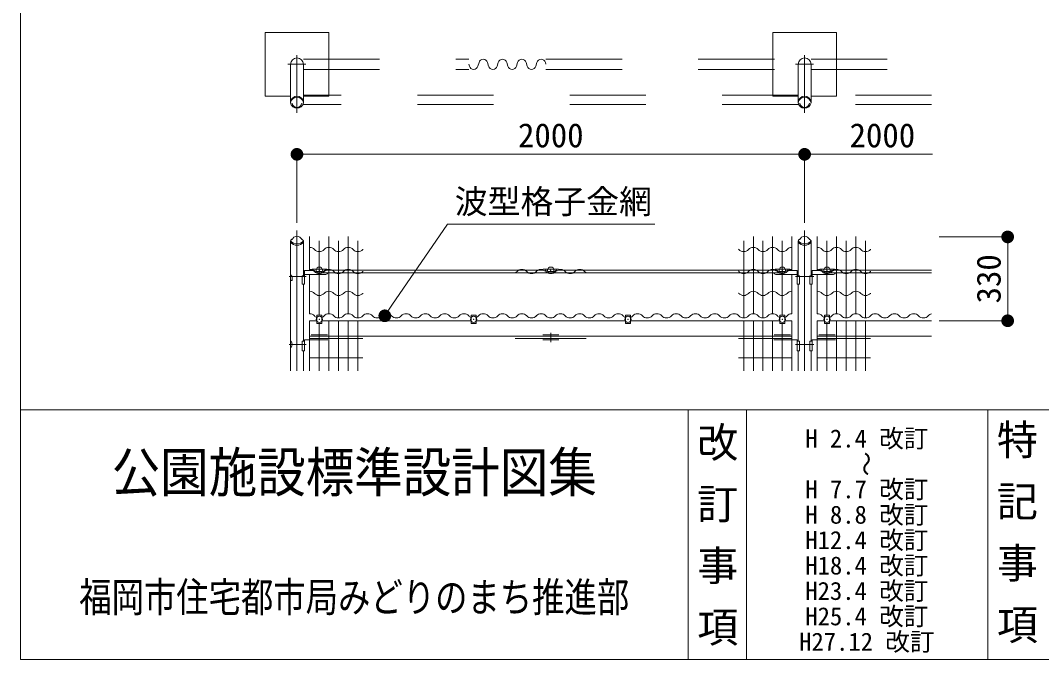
# Model space of a CAD drawing. Units: millimetres at full size, with parts at other scales. Extents: x 265 to 3003, y 4095 to 5961.
# Drawn here: x 265 to 1069, y 4095 to 4598 of the extents above; entities that cross this region are included whole.
import ezdxf
from ezdxf.enums import TextEntityAlignment as Align

# ---------------------------------------------------------------- set-up
doc = ezdxf.new("R2010")
doc.units = ezdxf.units.MM
doc.header["$LTSCALE"] = 10
doc.header["$PDMODE"] = 32
doc.header["$PDSIZE"] = 5
doc.linetypes.add('DASHED_SPACED', pattern=[12, 6, -6])
doc.linetypes.add('USER1', pattern=[200, 125, -25, 25, -25])
for name, color, linetype, lineweight in [('001', 7, 'Continuous', 13), ('_0-0_', 7, 'Continuous', 13), ('KISO', 2, 'Continuous', 13), ('ハッチ', 4, 'Continuous', 13), ('寸法', 3, 'Continuous', 13), ('本体', 7, 'Continuous', 13)]:
    doc.layers.add(name, color=color, linetype=linetype, lineweight=lineweight)
doc.styles.add('@ＭＳ ゴシック', font='')
doc.styles.add('ＭＳ ゴシック', font='')
doc.styles.get('@ＭＳ ゴシック').set_extended_font_data('@MS Gothic')
doc.styles.get('ＭＳ ゴシック').set_extended_font_data('MS Gothic')

# ---------------------------------------------------------------- blocks, each defined once
blk = doc.blocks.new('filled_dot')
at = {"color": 0, "linetype": 'Continuous', "lineweight": -2, "const_width": 1.25}
blk.add_lwpolyline([(-0.625, 0, 1), (0.625, 0, 1)], format="xyb", close=True, dxfattribs=at)

msp = doc.modelspace()

# ---------------------------------------------------------------- linework, layer by layer
at = {"layer": '001'}
for p, q in [((482.71, 4525.21), (482.71, 4570.49)), ((882.71, 4525.21), (882.71, 4570.49)), ((475.63, 4563.41), (489.79, 4563.41)), ((477.63, 4533.21), (477.63, 4563.41)), ((487.79, 4533.21), (487.79, 4563.41)), ((618.11, 4563.41), (618.55, 4561.91)), ((625.26, 4561.91), (626.15, 4564.91)), ((632.86, 4564.91), (633.75, 4561.91)), ((640.46, 4561.91), (641.35, 4564.91)), ((648.06, 4564.91), (648.95, 4561.91)), ((655.66, 4561.91), (656.55, 4564.91)), ((663.26, 4564.91), (664.15, 4561.91)), ((670.86, 4561.91), (671.75, 4564.91)), ((678.46, 4564.91), (678.91, 4563.41)), ((875.63, 4563.41), (889.79, 4563.41)), ((877.63, 4533.21), (877.63, 4563.41)), ((887.79, 4533.21), (887.79, 4563.41)), ((492.71, 4427.85), (492.71, 4400.96)), ((507.91, 4427.85), (507.91, 4367.02)), ((523.11, 4427.85), (523.11, 4367.02)), ((842.31, 4427.85), (842.31, 4367.02)), ((857.51, 4427.85), (857.51, 4367.02)), ((872.71, 4427.85), (872.71, 4400.96)), ((892.71, 4427.85), (892.71, 4400.96)), ((907.91, 4427.85), (907.91, 4367.02)), ((923.11, 4427.85), (923.11, 4367.02)), ((477.63, 4322.18), (477.63, 4424.54)), ((487.79, 4424.54), (487.79, 4396.78)), ((500.31, 4424.54), (500.31, 4365.91)), ((515.51, 4424.54), (515.51, 4363.71)), ((530.71, 4424.54), (530.71, 4363.71)), ((834.71, 4424.54), (834.71, 4363.71)), ((849.91, 4424.54), (849.91, 4363.71)), ((865.11, 4424.54), (865.11, 4365.91)), ((877.63, 4396.78), (877.63, 4424.54)), ((887.79, 4424.54), (887.79, 4396.78)), ((887.79, 4424.54), (887.79, 4396.78)), ((900.31, 4424.54), (900.31, 4365.91)), ((915.51, 4424.54), (915.51, 4363.71)), ((930.71, 4424.54), (930.71, 4363.71)), ((494.61, 4402.18), (493.73, 4401.63)), ((495.34, 4400.84), (493.73, 4401.63)), ((494.61, 4402.18), (506.01, 4402.18)), ((496.07, 4401.29), (495.34, 4400.84)), ((497.91, 4400.38), (496.07, 4401.29)), ((502.71, 4400.38), (504.54, 4401.29)), ((504.54, 4401.29), (505.27, 4400.84)), ((505.27, 4400.84), (506.88, 4401.63)), ((506.01, 4402.18), (506.88, 4401.63)), ((506.27, 4401.33), (676.74, 4401.33)), ((677.01, 4402.18), (676.13, 4401.63)), ((677.74, 4400.84), (676.13, 4401.63)), ((677.01, 4402.18), (688.41, 4402.18)), ((678.47, 4401.29), (677.74, 4400.84)), ((680.31, 4400.38), (678.47, 4401.29)), ((685.11, 4400.38), (686.94, 4401.29)), ((686.94, 4401.29), (687.67, 4400.84)), ((687.67, 4400.84), (689.28, 4401.63)), ((688.41, 4402.18), (689.28, 4401.63)), ((688.67, 4401.33), (859.14, 4401.33)), ((859.41, 4402.18), (858.53, 4401.63)), ((860.14, 4400.84), (858.53, 4401.63)), ((870.81, 4402.18), (859.41, 4402.18)), ((860.87, 4401.29), (860.14, 4400.84)), ((862.71, 4400.38), (860.87, 4401.29)), ((867.51, 4400.38), (869.34, 4401.29)), ((869.34, 4401.29), (870.07, 4400.84)), ((870.07, 4400.84), (871.68, 4401.63)), ((870.81, 4402.18), (871.68, 4401.63)), ((894.61, 4402.18), (893.73, 4401.63)), ((895.34, 4400.84), (893.73, 4401.63)), ((894.61, 4402.18), (906.01, 4402.18)), ((896.07, 4401.29), (895.34, 4400.84)), ((897.91, 4400.38), (896.07, 4401.29)), ((902.71, 4400.38), (904.54, 4401.29)), ((904.54, 4401.29), (905.27, 4400.84)), ((905.27, 4400.84), (906.88, 4401.63)), ((906.01, 4402.18), (906.88, 4401.63)), ((906.27, 4401.33), (982.71, 4401.33)), ((489.85, 4396.35), (476.43, 4396.35)), ((486.81, 4396.78), (486.81, 4390.2)), ((488.65, 4396.78), (486.81, 4396.78)), ((488.65, 4400.42), (487.79, 4400.42)), ((488.65, 4400.96), (488.65, 4390.2)), ((495.08, 4400.96), (488.65, 4400.96)), ((505.51, 4397.96), (488.65, 4397.96)), ((492.71, 4397.96), (492.71, 4367.02)), ((497.78, 4399.33), (867.63, 4399.33)), ((497.91, 4400.38), (502.71, 4400.38)), ((680.31, 4400.38), (685.11, 4400.38)), ((859.91, 4397.96), (876.77, 4397.96)), ((867.51, 4400.38), (862.71, 4400.38)), ((870.33, 4400.96), (876.77, 4400.96)), ((872.71, 4397.96), (872.71, 4367.02)), ((889.85, 4396.35), (875.57, 4396.35)), ((876.77, 4400.96), (876.77, 4390.2)), ((876.77, 4400.42), (877.63, 4400.42)), ((876.77, 4396.78), (878.61, 4396.78)), ((878.61, 4396.78), (878.61, 4390.2)), ((886.81, 4396.78), (886.81, 4390.2)), ((888.65, 4396.78), (886.81, 4396.78)), ((888.65, 4400.42), (887.79, 4400.42)), ((888.65, 4400.96), (888.65, 4390.2)), ((895.08, 4400.96), (888.65, 4400.96)), ((905.51, 4397.96), (888.65, 4397.96)), ((892.71, 4397.96), (892.71, 4367.02)), ((897.78, 4399.33), (982.71, 4399.33)), ((897.91, 4400.38), (902.71, 4400.38)), ((488.65, 4390.2), (486.81, 4390.2)), ((487.79, 4390.2), (487.79, 4345.51)), ((876.77, 4390.2), (878.61, 4390.2)), ((877.63, 4345.51), (877.63, 4390.2)), ((888.65, 4390.2), (886.81, 4390.2)), ((887.79, 4390.2), (887.79, 4345.51)), ((498.31, 4361.51), (492.71, 4361.51)), ((492.71, 4322.18), (492.71, 4361.51)), ((498.31, 4365.91), (498.31, 4359.31)), ((502.31, 4365.91), (498.31, 4365.91)), ((502.31, 4365.91), (502.31, 4359.31)), ((619.91, 4361.51), (502.31, 4361.51)), ((507.91, 4322.18), (507.91, 4361.51)), ((515.51, 4322.18), (515.51, 4361.51)), ((523.11, 4322.18), (523.11, 4361.51)), ((530.71, 4322.18), (530.71, 4361.51)), ((619.91, 4365.91), (619.91, 4359.31)), ((623.91, 4365.91), (619.91, 4365.91)), ((623.91, 4365.91), (623.91, 4359.31)), ((741.51, 4361.51), (623.91, 4361.51)), ((741.51, 4365.91), (741.51, 4359.31)), ((745.51, 4365.91), (741.51, 4365.91)), ((745.51, 4365.91), (745.51, 4359.31)), ((863.11, 4361.51), (745.51, 4361.51)), ((834.71, 4322.18), (834.71, 4361.51)), ((842.31, 4322.18), (842.31, 4361.51)), ((849.91, 4322.18), (849.91, 4361.51)), ((857.51, 4322.18), (857.51, 4361.51)), ((863.11, 4365.91), (863.11, 4359.31)), ((867.11, 4365.91), (863.11, 4365.91)), ((867.11, 4365.91), (867.11, 4359.31)), ((872.71, 4361.51), (867.11, 4361.51)), ((872.71, 4322.18), (872.71, 4361.51)), ((898.31, 4361.51), (892.71, 4361.51)), ((892.71, 4322.18), (892.71, 4361.51)), ((898.31, 4365.91), (898.31, 4359.31)), ((902.31, 4365.91), (898.31, 4365.91)), ((902.31, 4365.91), (902.31, 4359.31)), ((982.71, 4361.51), (902.31, 4361.51)), ((907.91, 4322.18), (907.91, 4361.51)), ((915.51, 4322.18), (915.51, 4361.51)), ((923.11, 4322.18), (923.11, 4361.51)), ((930.71, 4322.18), (930.71, 4361.51)), ((502.31, 4359.31), (498.31, 4359.31)), ((500.31, 4322.18), (500.31, 4359.31)), ((623.91, 4359.31), (619.91, 4359.31)), ((745.51, 4359.31), (741.51, 4359.31)), ((867.11, 4359.31), (863.11, 4359.31)), ((865.11, 4322.18), (865.11, 4359.31)), ((902.31, 4359.31), (898.31, 4359.31)), ((900.31, 4322.18), (900.31, 4359.31)), ((477.63, 4345.31), (478.08, 4345.31)), ((486.81, 4345.51), (488.65, 4345.51)), ((486.81, 4345.51), (486.81, 4337.91)), ((488.65, 4346.51), (507.01, 4346.51)), ((488.65, 4346.51), (488.65, 4337.91)), ((872.71, 4349.31), (492.71, 4349.31)), ((534.71, 4347.51), (492.71, 4347.51)), ((493.91, 4350.31), (506.71, 4350.31)), ((654.71, 4347.51), (710.71, 4347.51)), ((676.31, 4350.31), (689.11, 4350.31)), ((676.31, 4346.51), (689.11, 4346.51)), ((682.71, 4352.11), (682.71, 4344.71)), ((872.71, 4347.51), (830.71, 4347.51)), ((876.77, 4346.51), (858.41, 4346.51)), ((871.51, 4350.31), (858.71, 4350.31)), ((876.77, 4346.51), (876.77, 4337.91)), ((878.61, 4345.51), (876.77, 4345.51)), ((878.61, 4345.51), (878.61, 4337.91)), ((886.81, 4345.51), (886.81, 4337.91)), ((886.81, 4345.51), (888.65, 4345.51)), ((888.65, 4346.51), (888.65, 4337.91)), ((888.65, 4346.51), (907.01, 4346.51)), ((982.71, 4349.31), (892.71, 4349.31)), ((934.71, 4347.51), (892.71, 4347.51)), ((893.91, 4350.31), (906.71, 4350.31)), ((476.43, 4342.91), (489.85, 4342.91)), ((477.63, 4340.51), (478.08, 4340.51)), ((486.81, 4337.91), (488.65, 4337.91)), ((487.79, 4337.91), (487.79, 4322.18)), ((875.57, 4342.91), (889.85, 4342.91)), ((878.61, 4337.91), (876.77, 4337.91)), ((877.63, 4322.18), (877.63, 4337.91)), ((886.81, 4337.91), (888.65, 4337.91)), ((887.79, 4337.91), (887.79, 4322.18)), ((534.71, 4332.31), (492.71, 4332.31)), ((830.71, 4332.31), (872.71, 4332.31)), ((934.71, 4332.31), (892.71, 4332.31))]:
    msp.add_line(p, q, dxfattribs=at)
for centre, radius, start, end in [((482.71, 4563.41), 5.08, 0, 180), ((629.51, 4563.91), 3.5, 16.55535, 163.44465), ((644.71, 4563.91), 3.5, 16.55535, 163.44465), ((659.91, 4563.91), 3.5, 16.55535, 163.44465), ((675.11, 4563.91), 3.5, 16.55535, 163.44465), ((882.71, 4563.41), 5.08, 0, 180), ((621.91, 4562.91), 3.5, 196.55535, 343.44465), ((637.11, 4562.91), 3.5, 196.55535, 343.44465), ((652.31, 4562.91), 3.5, 196.55535, 343.44465), ((667.51, 4562.91), 3.5, 196.55535, 343.44465), ((482.71, 4533.18), 5.13, 8.21321, 171.78679), ((882.71, 4533.18), 5.13, 8.21321, 171.78679), ((482.71, 4532.48), 5.13, 8.21321, 171.78679), ((482.71, 4533.94), 5.13, 188.21321, 351.78679), ((482.71, 4533.32), 3.88, 187.51883, 352.48117), ((882.71, 4532.48), 5.13, 8.21321, 171.78679), ((882.71, 4533.94), 5.13, 188.21321, 351.78679), ((882.71, 4533.32), 3.88, 187.51883, 352.48117), ((482.71, 4420.73), 6.35, 123.38167, 143.1301), ((482.71, 4423.99), 4.04, 17.79501, 162.20499), ((482.71, 4420.73), 6.35, 36.8699, 56.61833), ((882.71, 4420.73), 6.35, 123.38167, 143.1301), ((882.71, 4423.99), 4.04, 17.79501, 162.20499), ((882.71, 4420.73), 6.35, 36.8699, 56.61833), ((482.71, 4428.35), 6.35, 216.8699, 323.1301), ((482.71, 4427.13), 6.35, 216.8699, 323.1301), ((492.71, 4414.09), 5.2, 42.98446, 90), ((500.31, 4421.17), 5.2, 222.98446, 317.01554), ((507.91, 4414.09), 5.2, 42.98446, 137.01554), ((515.51, 4421.17), 5.2, 222.98446, 317.01554), ((523.11, 4414.09), 5.2, 42.98446, 137.01554), ((530.71, 4421.17), 5.2, 222.98446, 317.01554), ((538.31, 4414.09), 5.2, 133.87097, 137.01554), ((827.11, 4414.09), 5.2, 42.98446, 46.12903), ((834.71, 4421.17), 5.2, 222.98446, 317.01554), ((842.31, 4414.09), 5.2, 42.98446, 137.01554), ((849.91, 4421.17), 5.2, 222.98446, 317.01554), ((857.51, 4414.09), 5.2, 42.98446, 137.01554), ((865.11, 4421.17), 5.2, 222.98446, 317.01554), ((872.71, 4414.09), 5.2, 90, 137.01554), ((882.71, 4428.35), 6.35, 216.8699, 323.1301), ((882.71, 4427.13), 6.35, 216.8699, 323.1301), ((892.71, 4414.09), 5.2, 42.98446, 90), ((900.31, 4421.17), 5.2, 222.98446, 317.01554), ((907.91, 4414.09), 5.2, 42.98446, 137.01554), ((915.51, 4421.17), 5.2, 222.98446, 317.01554), ((923.11, 4414.09), 5.2, 42.98446, 137.01554), ((930.71, 4421.17), 5.2, 222.98446, 317.01554), ((938.31, 4414.09), 5.2, 133.87097, 137.01554), ((492.71, 4396.79), 5.2, 42.98446, 90), ((507.91, 4396.79), 5.2, 42.98446, 137.01554), ((523.11, 4396.79), 5.2, 42.98446, 137.01554), ((659.91, 4396.79), 5.2, 42.98446, 137.01554), ((675.11, 4396.79), 5.2, 75.35416, 137.01554), ((690.31, 4396.79), 5.2, 42.98446, 104.64584), ((705.51, 4396.79), 5.2, 42.98446, 137.01554), ((842.31, 4396.79), 5.2, 42.98446, 137.01554), ((857.51, 4396.79), 5.2, 42.98446, 137.01554), ((872.71, 4396.79), 5.2, 90, 137.01554), ((892.71, 4396.79), 5.2, 42.98446, 90), ((907.91, 4396.79), 5.2, 42.98446, 137.01554), ((923.11, 4396.79), 5.2, 42.98446, 137.01554), ((479.52, 4398.43), 1.9, 180, 225.55549), ((479.52, 4394.27), 1.9, 180, 206.80303), ((478.32, 4393.66), 0.552, 206.80303, 348.13578), ((476.51, 4395.36), 2.4, 11.8688, 45.55549), ((473.38, 4394.7), 5.6, 348.13578, 11.8688), ((500.31, 4403.87), 5.2, 222.98446, 317.01554), ((505.51, 4399.46), 1.5, 270, 354.87572), ((515.51, 4403.87), 5.2, 222.98446, 317.01554), ((530.71, 4403.87), 5.2, 222.98446, 317.01554), ((538.31, 4396.79), 5.2, 133.87097, 137.01554), ((652.31, 4403.87), 5.2, 297.51782, 317.01554), ((667.51, 4403.87), 5.2, 222.98446, 317.01554), ((675.11, 4396.79), 5.2, 42.98446, 55.08287), ((682.71, 4403.87), 5.2, 222.98446, 317.01554), ((690.31, 4396.79), 5.2, 124.91713, 137.01554), ((697.91, 4403.87), 5.2, 222.98446, 317.01554), ((713.11, 4403.87), 5.2, 222.98446, 242.48218), ((827.11, 4396.79), 5.2, 42.98446, 46.12903), ((834.71, 4403.87), 5.2, 222.98446, 317.01554), ((849.91, 4403.87), 5.2, 222.98446, 317.01554), ((859.91, 4399.46), 1.5, 185.12428, 270), ((865.11, 4403.87), 5.2, 222.98446, 317.01554), ((900.31, 4403.87), 5.2, 222.98446, 317.01554), ((905.51, 4399.46), 1.5, 270, 354.87572), ((915.51, 4403.87), 5.2, 222.98446, 317.01554), ((930.71, 4403.87), 5.2, 222.98446, 317.01554), ((938.31, 4396.79), 5.2, 133.87097, 137.01554), ((492.71, 4379.49), 5.2, 42.98446, 90), ((500.31, 4386.57), 5.2, 222.98446, 317.01554), ((507.91, 4379.49), 5.2, 42.98446, 137.01554), ((515.51, 4386.57), 5.2, 222.98446, 317.01554), ((523.11, 4379.49), 5.2, 42.98446, 137.01554), ((530.71, 4386.57), 5.2, 222.98446, 317.01554), ((538.31, 4379.49), 5.2, 133.87097, 137.01554), ((827.11, 4379.49), 5.2, 42.98446, 46.12903), ((834.71, 4386.57), 5.2, 222.98446, 317.01554), ((842.31, 4379.49), 5.2, 42.98446, 137.01554), ((849.91, 4386.57), 5.2, 222.98446, 317.01554), ((857.51, 4379.49), 5.2, 42.98446, 137.01554), ((865.11, 4386.57), 5.2, 222.98446, 317.01554), ((872.71, 4379.49), 5.2, 90, 137.01554), ((892.71, 4379.49), 5.2, 42.98446, 90), ((900.31, 4386.57), 5.2, 222.98446, 317.01554), ((907.91, 4379.49), 5.2, 42.98446, 137.01554), ((915.51, 4386.57), 5.2, 222.98446, 317.01554), ((923.11, 4379.49), 5.2, 42.98446, 137.01554), ((930.71, 4386.57), 5.2, 222.98446, 317.01554), ((938.31, 4379.49), 5.2, 133.87097, 137.01554), ((492.71, 4361.82), 5.2, 42.98446, 90), ((500.31, 4368.9), 5.2, 222.98446, 247.355), ((500.31, 4368.9), 5.2, 292.645, 317.01554), ((507.91, 4361.82), 5.2, 42.98446, 137.01554), ((515.51, 4368.9), 5.2, 222.98446, 317.01554), ((523.11, 4361.82), 5.2, 42.98446, 137.01554), ((530.71, 4368.9), 5.2, 222.98446, 317.01554), ((538.31, 4361.82), 5.2, 42.98446, 137.01554), ((545.91, 4368.9), 5.2, 222.98446, 317.01554), ((553.51, 4361.82), 5.2, 42.98446, 137.01554), ((561.11, 4368.9), 5.2, 222.98446, 317.01554), ((568.71, 4361.82), 5.2, 42.98446, 137.01554), ((576.31, 4368.9), 5.2, 222.98446, 317.01554), ((583.91, 4361.82), 5.2, 42.98446, 137.01554), ((591.51, 4368.9), 5.2, 222.98446, 317.01554), ((599.11, 4361.82), 5.2, 42.98446, 137.01554), ((606.71, 4368.9), 5.2, 222.98446, 317.01554), ((614.31, 4361.82), 5.2, 42.98446, 137.01554), ((621.91, 4368.9), 5.2, 222.98446, 247.355), ((621.91, 4368.9), 5.2, 292.645, 317.01554), ((629.51, 4361.82), 5.2, 42.98446, 137.01554), ((637.11, 4368.9), 5.2, 222.98446, 317.01554), ((644.71, 4361.82), 5.2, 42.98446, 137.01554), ((652.31, 4368.9), 5.2, 222.98446, 317.01554), ((659.91, 4361.82), 5.2, 42.98446, 137.01554), ((667.51, 4368.9), 5.2, 222.98446, 317.01554), ((675.11, 4361.82), 5.2, 42.98446, 137.01554), ((682.71, 4368.9), 5.2, 222.98446, 317.01554), ((690.31, 4361.82), 5.2, 42.98446, 137.01554), ((697.91, 4368.9), 5.2, 222.98446, 317.01554), ((705.51, 4361.82), 5.2, 42.98446, 137.01554), ((713.11, 4368.9), 5.2, 222.98446, 317.01554), ((720.71, 4361.82), 5.2, 42.98446, 137.01554), ((728.31, 4368.9), 5.2, 222.98446, 317.01554), ((735.91, 4361.82), 5.2, 42.98446, 137.01554), ((743.51, 4368.9), 5.2, 222.98446, 247.355), ((743.51, 4368.9), 5.2, 292.645, 317.01554), ((751.11, 4361.82), 5.2, 42.98446, 137.01554), ((758.71, 4368.9), 5.2, 222.98446, 317.01554), ((766.31, 4361.82), 5.2, 42.98446, 137.01554), ((773.91, 4368.9), 5.2, 222.98446, 317.01554), ((781.51, 4361.82), 5.2, 42.98446, 137.01554), ((789.11, 4368.9), 5.2, 222.98446, 317.01554), ((796.71, 4361.82), 5.2, 42.98446, 137.01554), ((804.31, 4368.9), 5.2, 222.98446, 317.01554), ((811.91, 4361.82), 5.2, 42.98446, 137.01554), ((819.51, 4368.9), 5.2, 222.98446, 317.01554), ((827.11, 4361.82), 5.2, 42.98446, 137.01554), ((834.71, 4368.9), 5.2, 222.98446, 317.01554), ((842.31, 4361.82), 5.2, 42.98446, 137.01554), ((849.91, 4368.9), 5.2, 222.98446, 317.01554), ((857.51, 4361.82), 5.2, 42.98446, 137.01554), ((865.11, 4368.9), 5.2, 222.98446, 247.355), ((865.11, 4368.9), 5.2, 292.645, 317.01554), ((872.71, 4361.82), 5.2, 90, 137.01554), ((892.71, 4361.82), 5.2, 42.98446, 90), ((900.31, 4368.9), 5.2, 222.98446, 247.355), ((900.31, 4368.9), 5.2, 292.645, 317.01554), ((907.91, 4361.82), 5.2, 42.98446, 137.01554), ((915.51, 4368.9), 5.2, 222.98446, 317.01554), ((923.11, 4361.82), 5.2, 42.98446, 137.01554), ((930.71, 4368.9), 5.2, 222.98446, 317.01554), ((938.31, 4361.82), 5.2, 42.98446, 137.01554), ((945.91, 4368.9), 5.2, 222.98446, 317.01554), ((953.51, 4361.82), 5.2, 42.98446, 137.01554), ((961.11, 4368.9), 5.2, 222.98446, 317.01554), ((968.71, 4361.82), 5.2, 42.98446, 137.01554), ((976.31, 4368.9), 5.2, 222.98446, 317.01554), ((983.91, 4361.82), 5.2, 103.35667, 137.01554), ((474.84, 4342.91), 4.03, 323.48064, 36.51936)]:
    msp.add_arc(centre, radius, start, end, dxfattribs=at)
for p in [(500.31, 4401.28), (682.71, 4401.28), (865.11, 4401.28), (900.31, 4401.28), (500.31, 4362.61), (621.91, 4362.61), (743.51, 4362.61), (865.11, 4362.61), (900.31, 4362.61)]:
    msp.add_point(p, dxfattribs=at)
at = {"layer": '_0-0_', "color": 6}
msp.add_line((264.8, 4291.33), (3002.92, 4291.33), dxfattribs=at)
at = {"layer": '_0-0_'}
for p, q in [((790.85, 4291.33), (790.85, 4094.76)), ((836.82, 4291.33), (836.82, 4094.76)), ((1026.98, 4291.33), (1026.98, 4094.76))]:
    msp.add_line(p, q, dxfattribs=at)
at = {"layer": '_0-0_', "color": 6}
msp.add_lwpolyline([(3002.92, 5906.57), (264.8, 5906.57), (264.8, 4094.76), (3002.92, 4094.76)], close=True, dxfattribs=at)
at = {"layer": 'KISO'}
for p, q in [((457.71, 4538.41), (457.71, 4588.41)), ((457.71, 4588.41), (507.71, 4588.41)), ((507.71, 4538.41), (507.71, 4588.41)), ((857.71, 4538.41), (857.71, 4588.41)), ((857.71, 4588.41), (907.71, 4588.41)), ((907.71, 4538.41), (907.71, 4588.41)), ((457.71, 4538.41), (477.63, 4538.41)), ((487.79, 4538.41), (507.71, 4538.41)), ((857.71, 4538.41), (877.63, 4538.41)), ((887.79, 4538.41), (907.71, 4538.41))]:
    msp.add_line(p, q, dxfattribs=at)
at = {"layer": 'ハッチ', "linetype": 'USER1'}
for p, q in [((482.71, 4432.54), (482.71, 4322.18)), ((882.71, 4432.54), (882.71, 4322.18))]:
    msp.add_line(p, q, dxfattribs=at)
at = {"layer": '寸法', "color": 1}
for p, q in [((482.71, 4492.54), (882.71, 4492.54)), ((482.71, 4438.54), (482.71, 4492.54)), ((882.71, 4492.54), (983.55, 4492.54)), ((882.71, 4438.54), (882.71, 4492.54)), ((988.71, 4427.51), (1042.71, 4427.51)), ((1042.71, 4427.51), (1042.71, 4361.51)), ((988.71, 4361.51), (1042.71, 4361.51))]:
    msp.add_line(p, q, dxfattribs=at)
msp.add_lwpolyline([(551.92, 4365.4), (557.56, 4373.66), (601.23, 4437.54), (764.71, 4437.54)], dxfattribs=at)
at = {"layer": '本体', "linetype": 'DASHED_SPACED'}
for p, q in [((487.79, 4567.41), (618.11, 4567.41)), ((678.91, 4567.41), (877.63, 4567.41)), ((887.79, 4567.41), (982.71, 4567.41)), ((487.79, 4559.41), (618.11, 4559.41)), ((678.91, 4559.41), (877.63, 4559.41)), ((887.79, 4559.41), (982.71, 4559.41)), ((877.63, 4539.09), (487.79, 4539.09)), ((982.71, 4539.09), (887.79, 4539.09)), ((877.63, 4531.81), (487.79, 4531.81)), ((982.71, 4531.81), (887.79, 4531.81))]:
    msp.add_line(p, q, dxfattribs=at)

# ---------------------------------------------------------------- block references
at = {"layer": '寸法', "color": 1, "xscale": 4, "yscale": 4}
msp.add_blockref('filled_dot', (482.71, 4492.54), dxfattribs=at)
for p, rotation in [((882.71, 4492.54), 180), ((1042.71, 4427.51), 270), ((551.92, 4365.4), 55.6), ((1042.71, 4361.51), 90)]:
    msp.add_blockref('filled_dot', p, dxfattribs=dict(at, rotation=rotation))

# ---------------------------------------------------------------- texts
at = {"layer": '_0-0_', "style": '@ＭＳ ゴシック'}
for s, p in [('改 訂 事 項', (813.84, 4193.4)), ('特 記 事 項', (1049.96, 4195.36))]:
    msp.add_text(s, height=23.74, rotation=270, dxfattribs=at).set_placement(p, align=Align.MIDDLE_CENTER)
at = {"layer": '_0-0_', "style": 'ＭＳ ゴシック'}
for s, height, width, p in [('公園施設標準設計図集', 31.14, 0.9, (527.83, 4242.19)), ('福岡市住宅都市局みどりのまち推進部', 23.36, 0.8, (527.83, 4143.9))]:
    msp.add_text(s, height=height, dxfattribs=dict(at, width=width)).set_placement(p, align=Align.MIDDLE_CENTER)
at = {"layer": '寸法', "color": 1, "style": 'ＭＳ ゴシック'}
msp.add_text('2000', height=18.99, dxfattribs=at).set_placement((682.71, 4507.54), align=Align.MIDDLE_CENTER)
at = {"layer": '寸法', "style": 'ＭＳ ゴシック'}
msp.add_text('2000', height=18.99, dxfattribs=at).set_placement((943.98, 4507.54), align=Align.MIDDLE_CENTER)
msp.add_text('波型格子金網', height=18.99, dxfattribs=at).set_placement((607, 4440.2), align=Align.BOTTOM_LEFT)
at = {"layer": '寸法', "color": 1, "style": 'ＭＳ ゴシック'}
msp.add_text('330', height=18.99, rotation=90, dxfattribs=at).set_placement((1027.71, 4394.51), align=Align.MIDDLE_CENTER)
at = {"layer": '本体', "style": 'ＭＳ ゴシック'}
for s, p in [('H 2.4 改訂', (931.78, 4268.84)), ('H 7.7 改訂', (931.78, 4228.84)), ('H 8.8 改訂', (931.78, 4208.84)), ('H12.4 改訂', (931.78, 4188.84)), ('H18.4 改訂', (931.78, 4168.84)), ('H23.4 改訂', (931.78, 4148.84)), ('H25.4 改訂', (931.78, 4128.84)), ('H27.12 改訂', (931.78, 4108.84))]:
    msp.add_text(s, height=14.24, dxfattribs=at).set_placement(p, align=Align.MIDDLE_CENTER)
msp.add_text('～', height=14.24, rotation=90, dxfattribs=at).set_placement((931.78, 4248.84), align=Align.MIDDLE_CENTER)

doc.saveas('drawing.dxf')
